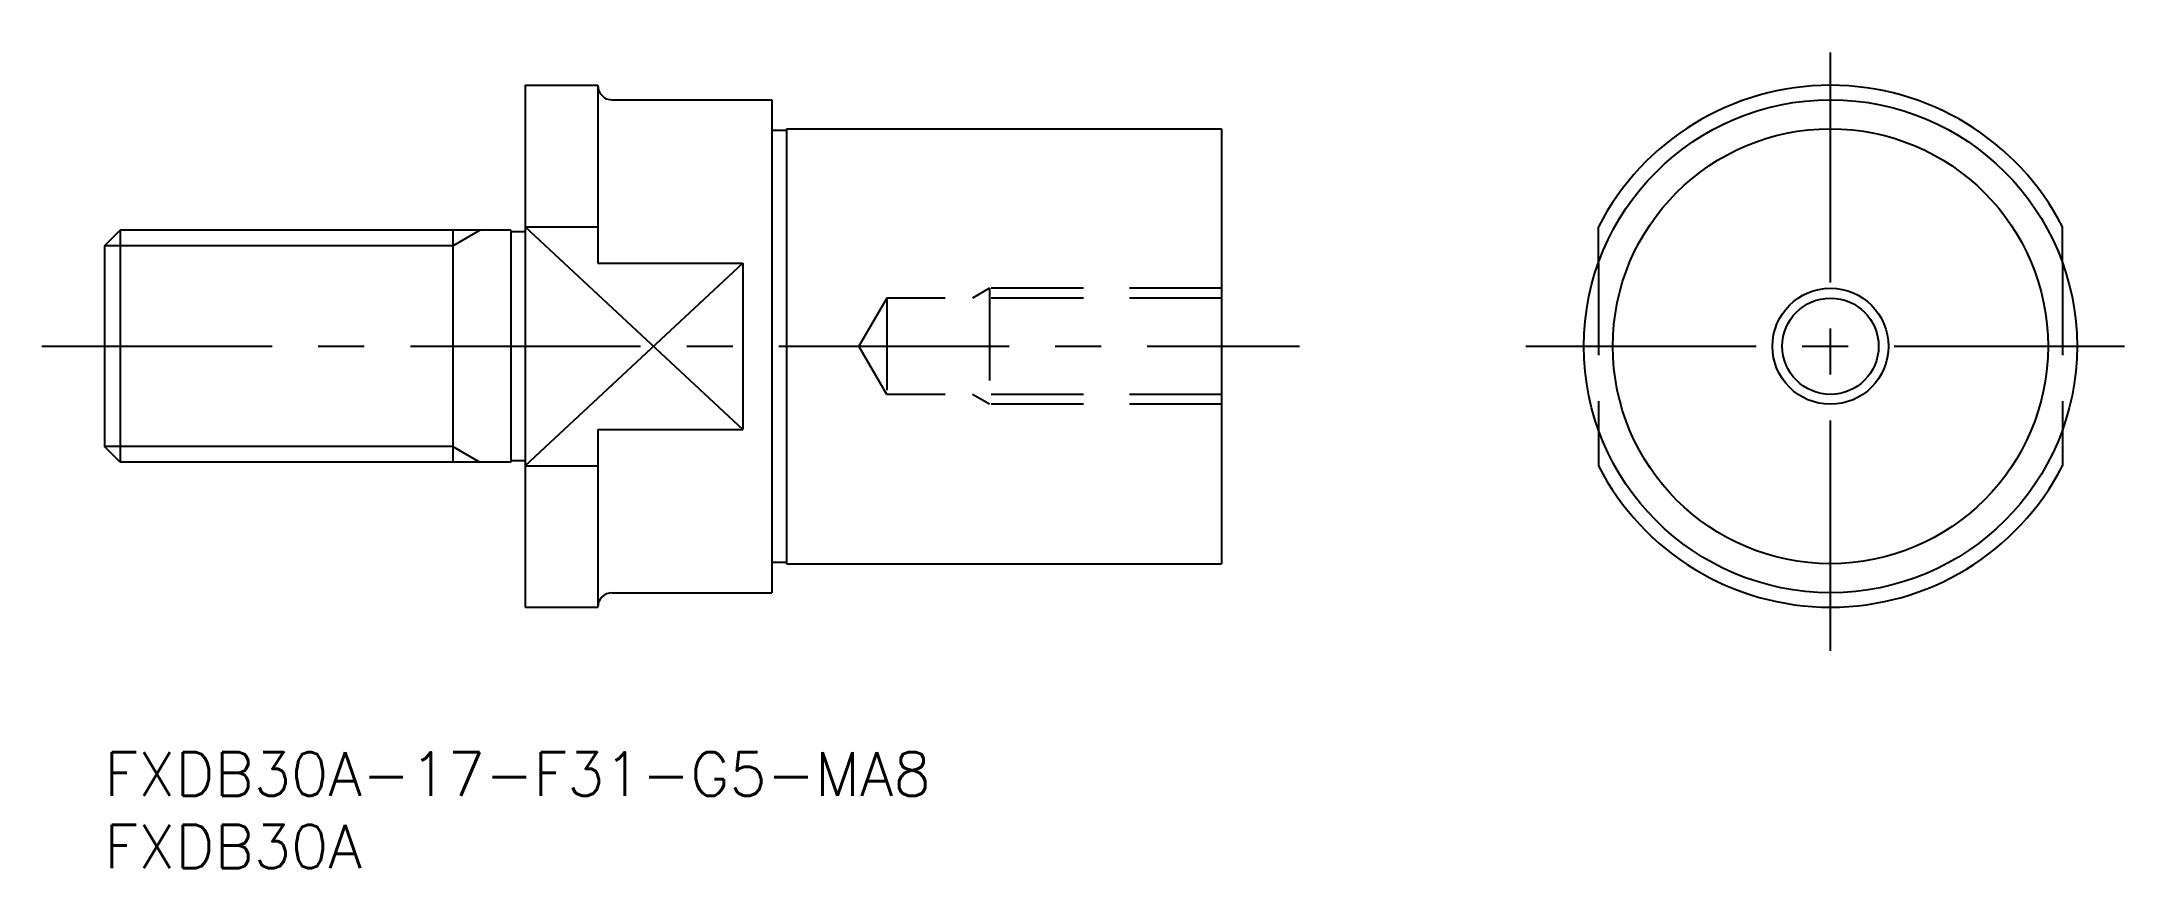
# Model space of a CAD drawing. Extents: x -4 to 140, y -8 to 49.
import ezdxf

# ---------------------------------------------------------------- set-up
doc = ezdxf.new("R2010")
doc.units = 0
doc.header["$LTSCALE"] = 0.5
doc.linetypes.add('CENTER', pattern=[50.8, 31.75, -6.35, 6.35, -6.35])
doc.linetypes.add('DASHED', pattern=[19.05, 12.7, -6.35])
for name, color, linetype in [('MSM_CENTER', 1, 'CENTER'), ('MSM_CONTINUOUS', 7, 'CONTINUOUS'), ('MSM_DASHED', 4, 'DASHED'), ('MSM_NARROW', 5, 'CONTINUOUS'), ('MSM_PART_NUMBER', 7, 'CONTINUOUS')]:
    doc.layers.add(name, color=color, linetype=linetype)
doc.styles.get("Standard").update_dxf_attribs({"font": 'txt.shx', "height": 3, "bigfont": 'bigfont.shx'})

# ---------------------------------------------------------------- blocks, each defined once
blk = doc.blocks.new('*U8')
at = {"layer": 'MSM_PART_NUMBER'}
blk.add_text('FXDB30A-17-F31-G5-MA8', height=3, dxfattribs=at).set_placement((0, -3))
blk = doc.blocks.new('*U9')
at = {"layer": 'MSM_PART_NUMBER'}
blk.add_text('FXDB30A', height=3, dxfattribs=at).set_placement((0, -8))

msp = doc.modelspace()

# ---------------------------------------------------------------- linework, layer by layer
at = {"layer": 'MSM_CENTER'}
for p, q in [((118.97, 7), (118.97, 49)), ((-4.32, 28), (82.36, 28)), ((97.97, 28), (139.97, 28))]:
    msp.add_line(p, q, dxfattribs=at)
at = {"layer": 'MSM_CONTINUOUS'}
for p, q in [((29, 46), (29, 10)), ((29, 46), (34, 46)), ((34, 46), (34, 33.74)), ((35, 45), (46, 45)), ((46, 45), (46, 11)), ((46, 42.9), (47, 42.9)), ((47, 43), (77, 43)), ((47, 43), (47, 13)), ((77, 43), (77, 13)), ((29, 36.25), (34, 36.25)), ((102.97, 33.74), (102.97, 36.25)), ((134.97, 33.74), (134.97, 36.25)), ((0, 34.92), (1.08, 36)), ((0, 34.92), (0, 21.08)), ((28, 36), (1.08, 36)), ((1.08, 36), (1.08, 20)), ((24, 36), (24, 20)), ((28, 36), (28, 20)), ((29, 35.9), (28, 35.9)), ((34, 33.74), (44, 33.74)), ((44, 33.74), (44, 22.26)), ((34, 22.26), (44, 22.26)), ((34, 22.26), (34, 10)), ((102.97, 22.26), (102.97, 19.75)), ((134.97, 22.26), (134.97, 19.75)), ((1.08, 20), (0, 21.08)), ((28, 20), (1.08, 20)), ((29, 20.1), (28, 20.1)), ((29, 19.75), (34, 19.75)), ((46, 13.1), (47, 13.1)), ((47, 13), (77, 13)), ((35, 11), (46, 11)), ((29, 10), (34, 10))]:
    msp.add_line(p, q, dxfattribs=at)
for radius in [17, 15, 3.32]:
    msp.add_circle((118.97, 28), radius, dxfattribs=at)
for centre, radius, start, end in [((35, 46), 1, 180, 270), ((118.97, 28), 18, 27.266, 152.734), ((118.97, 28), 18, 207.266, 332.734), ((35, 10), 1, 90, 180)]:
    msp.add_arc(centre, radius, start, end, dxfattribs=at)
at = {"layer": 'MSM_DASHED'}
for p, q in [((102.97, 33.74), (102.97, 22.26)), ((134.97, 33.74), (134.97, 22.26)), ((61, 32), (59.83, 31.32)), ((61, 32), (61, 24)), ((77, 32), (61, 32)), ((53.92, 31.32), (52, 28)), ((53.92, 31.32), (53.92, 24.68)), ((77, 31.32), (53.92, 31.32)), ((53.92, 24.68), (52, 28)), ((77, 24.68), (53.92, 24.68)), ((61, 24), (59.83, 24.68)), ((77, 24), (61, 24))]:
    msp.add_line(p, q, dxfattribs=at)
at = {"layer": 'MSM_NARROW'}
for p, q in [((29, 36.25), (44, 22.26)), ((24, 34.92), (0, 34.92)), ((24, 34.92), (25.87, 36)), ((44, 33.74), (29, 19.75)), ((24, 21.08), (0, 21.08)), ((24, 21.08), (25.87, 20))]:
    msp.add_line(p, q, dxfattribs=at)
msp.add_circle((118.97, 28), 4, dxfattribs=at)

# ---------------------------------------------------------------- block references
at = {"layer": 'MSM_CONTINUOUS'}
for name in ['*U8', '*U9']:
    msp.add_blockref(name, (0, 0), dxfattribs=at)

doc.saveas('drawing.dxf')
